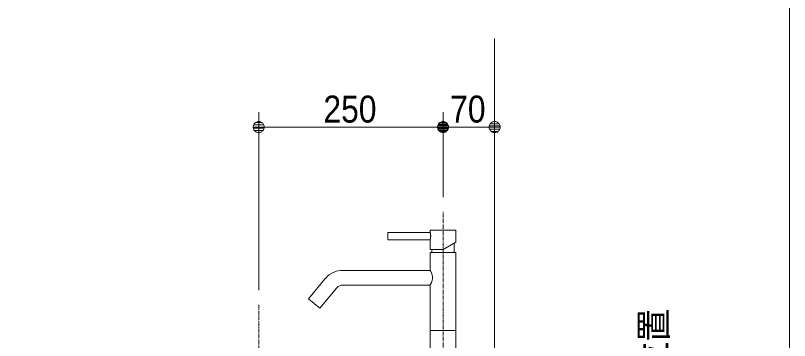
# Model space of a CAD drawing. Units: millimetres, scale not verified. Extents: x -6062 to 6062, y -3045 to 3045.
# Drawn here: x -4068 to -3018, y -1179 to -739 of the extents above; entities that cross this region are included whole.
import ezdxf
from ezdxf.enums import TextEntityAlignment as Align

# ---------------------------------------------------------------- set-up
doc = ezdxf.new("R2010")
doc.units = ezdxf.units.MM
doc.header["$LTSCALE"] = 20
doc.linetypes.add('CHAIN1', pattern=[8, 5, -1, 1, -1])
doc.linetypes.add('DASHED1', pattern=[1.8, 1.2, -0.6])
for name, color, linetype, lineweight in [('0-0_1図面枠', 7, 'Continuous', 9), ('0-2_2寸法-1', 7, 'Continuous', 9), ('0-3_0', 7, 'Continuous', 9), ('0-4_2寸法-2', 7, 'Continuous', 9), ('0-5_5ボウル・キャビネット', 7, 'DASHED1', 9), ('0-7_4給排水', 7, 'Continuous', 9)]:
    doc.layers.add(name, color=color, linetype=linetype, lineweight=lineweight)
doc.styles.add('ＭＳ Ｐゴシック', font='')
doc.styles.get('ＭＳ Ｐゴシック').set_extended_font_data('MS PGothic')

# ---------------------------------------------------------------- blocks, each defined once
blk = doc.blocks.new('_Dot')
at = {"layer": '0-3_0'}
for p, q in [((-10, 0), (-20, 0)), ((9.78, 2), (-9.78, 2)), ((7.99, 6), (-7.99, 6)), ((9.16, -3.98), (-9.16, -3.98)), ((6, -7.98), (-6, -7.98))]:
    blk.add_line(p, q, dxfattribs=at)
for points in [[(10, 0), (9.92, 1.25), (9.69, 2.49), (9.3, 3.68), (8.76, 4.82), (8.09, 5.88), (7.29, 6.85), (6.37, 7.71), (5.36, 8.44), (4.26, 9.05), (3.09, 9.51), (1.87, 9.82), (0.63, 9.98), (-0.63, 9.98), (-1.87, 9.82), (-3.09, 9.51), (-4.26, 9.05), (-5.36, 8.44), (-6.37, 7.71), (-7.29, 6.85), (-8.09, 5.88), (-8.76, 4.82), (-9.3, 3.68), (-9.69, 2.49), (-9.92, 1.25), (-10, 0), (0, 0)], [(-10, 0), (-9.92, -1.25), (-9.69, -2.49), (-9.3, -3.68), (-8.76, -4.82), (-8.09, -5.88), (-7.29, -6.85), (-6.37, -7.71), (-5.36, -8.44), (-4.26, -9.05), (-3.09, -9.51), (-1.87, -9.82), (-0.63, -9.98), (0.63, -9.98), (1.87, -9.82), (3.09, -9.51), (4.26, -9.05), (5.36, -8.44), (6.37, -7.71), (7.29, -6.85), (8.09, -5.88), (8.76, -4.82), (9.3, -3.68), (9.69, -2.49), (9.92, -1.25), (10, 0), (0, 0)]]:
    blk.add_lwpolyline(points, close=True, dxfattribs=at)
blk = doc.blocks.new('グループ-10')
at = {"layer": '0-7_4給排水', "linetype": 'CHAIN1'}
blk.add_line((-39000, -22620), (-39000, -32620), dxfattribs=at)
blk = doc.blocks.new('グループ-12')
at = {"layer": '0-7_4給排水', "linetype": 'CHAIN1'}
blk.add_line((-34000, -27600), (-34000, -20100), dxfattribs=at)
at = {"layer": '0-7_4給排水'}
for p, q in [((-33700, -20946.8), (-33700, -21200)), ((-34300, -21120), (-34300, -21200)), ((-33650, -23320), (-34350, -23320))]:
    blk.add_line(p, q, dxfattribs=at)
blk.add_lwpolyline([(-35500, -20660), (-35500, -20860), (-34350, -20860), (-34350, -21120), (-34000, -21120), (-33650.1, -20918), (-33650, -20600), (-34350, -20600), (-34350, -20660)], close=True, dxfattribs=at)
for points in [[(-34350, -20860), (-34349.9, -20859.5), (-34349.5, -20858.1), (-34348.8, -20855.8), (-34348, -20852.6), (-34346.9, -20848.5), (-34345.7, -20843.6), (-34344.3, -20837.9), (-34342.9, -20831.4), (-34341.5, -20824.2), (-34340.1, -20816.4), (-34338.8, -20808), (-34337.7, -20799.1), (-34336.7, -20789.7), (-34336, -20780), (-34335.6, -20770.1), (-34335.4, -20760), (-34335.5, -20750.3), (-34336, -20740.7), (-34336.6, -20731.3), (-34337.5, -20722.2), (-34338.6, -20713.4), (-34339.9, -20705.1), (-34341.2, -20697.2), (-34342.7, -20689.9), (-34344.1, -20683.3), (-34345.4, -20677.4), (-34346.7, -20672.2), (-34347.8, -20667.9), (-34348.7, -20664.5), (-34349.4, -20662), (-34349.9, -20660.5), (-34350, -20660)], [(-33650, -26520), (-33650, -21200), (-34350, -21200), (-34350, -21685.7), (-36726.1, -21685.7), (-36785.2, -21688.6), (-36843.8, -21697.4), (-36901.2, -21711.8), (-36956.9, -21731.9), (-37019.3, -21762.2), (-37077.8, -21799.6), (-37133.2, -21845), (-37184, -21898), (-37185.7, -21900), (-37653.2, -22457.2), (-37346.8, -22714.3), (-36879.3, -22157.2), (-36862.9, -22139.8), (-36844.5, -22124.6), (-36824.5, -22111.6), (-36803, -22101.1), (-36784.5, -22094.4), (-36765.3, -22089.6), (-36745.8, -22086.7), (-36726.1, -22085.7), (-34350, -22085.7), (-34350, -26520)], [(-34350, -22085.7), (-34349.4, -22084.7), (-34347.8, -22081.8), (-34345.1, -22076.9), (-34341.4, -22070.3), (-34337, -22061.9), (-34331.9, -22051.9), (-34326.3, -22040.5), (-34320.4, -22027.6), (-34314.3, -22013.5), (-34308.4, -21998.1), (-34302.8, -21981.6), (-34297.7, -21964.1), (-34293.4, -21945.6), (-34290.1, -21926.4), (-34288, -21906.6), (-34287.2, -21886.6), (-34287.9, -21866.6), (-34289.8, -21846.8), (-34293, -21827.6), (-34297.2, -21809.2), (-34302.2, -21791.7), (-34307.8, -21775.2), (-34313.7, -21759.7), (-34319.7, -21745.4), (-34325.6, -21732.4), (-34331.2, -21720.7), (-34336.5, -21710.5), (-34341, -21701.8), (-34344.8, -21694.9), (-34347.7, -21689.9), (-34349.4, -21686.8), (-34350, -21685.7)]]:
    blk.add_lwpolyline(points, dxfattribs=at)

msp = doc.modelspace()

# ---------------------------------------------------------------- linework, layer by layer
at = {"layer": '0-0_1図面枠'}
msp.add_line((-3017.5, 1750), (-3017.5, -2420), dxfattribs=at)
at = {"layer": '0-2_2寸法-1'}
for p, q in [((-3737.5, -1111), (-3737.5, -870)), ((-3487.5, -985), (-3487.5, -870)), ((-3487.5, -985), (-3487.5, -870)), ((-3417.5, -985), (-3417.5, -870)), ((-3722.49, -890), (-3502.51, -890)), ((-3432.51, -890), (-3472.49, -890))]:
    msp.add_line(p, q, dxfattribs=at)
at = {"layer": '0-5_5ボウル・キャビネット', "linetype": 'Continuous'}
msp.add_lwpolyline([(-4067.5, -2020), (-3417.5, -2020), (-3417.5, -770)], dxfattribs=at)

# ---------------------------------------------------------------- block references
at = {"layer": '0-2_2寸法-1', "xscale": 0.7503418, "yscale": 0.7503418, "rotation": 180}
for p in [(-3737.5, -890), (-3487.5, -890)]:
    msp.add_blockref('_Dot', p, dxfattribs=at)
at = {"layer": '0-2_2寸法-1', "xscale": 0.7503418, "yscale": 0.7503418}
for p in [(-3487.5, -890), (-3417.5, -890)]:
    msp.add_blockref('_Dot', p, dxfattribs=at)
at = {"layer": '0-7_4給排水', "xscale": 0.05, "yscale": 0.05}
for name in ['グループ-12', 'グループ-10']:
    msp.add_blockref(name, (-1787.5, 0), dxfattribs=at)

# ---------------------------------------------------------------- texts
at = {"layer": '0-2_2寸法-1', "style": 'ＭＳ Ｐゴシック', "width": 0.9}
for s, p in [('250', (-3649.78, -894.96)), ('70', (-3477.87, -894.96))]:
    msp.add_text(s, height=36.66, dxfattribs=at).set_placement(p, align=Align.BOTTOM_LEFT)
at = {"layer": '0-4_2寸法-2', "style": 'ＭＳ Ｐゴシック', "width": 0.9}
msp.add_text('Pトラップ排水位置', height=36.69, rotation=90, dxfattribs=at).set_placement((-3172.48, -1525.42), align=Align.BOTTOM_LEFT)

doc.saveas('drawing.dxf')
